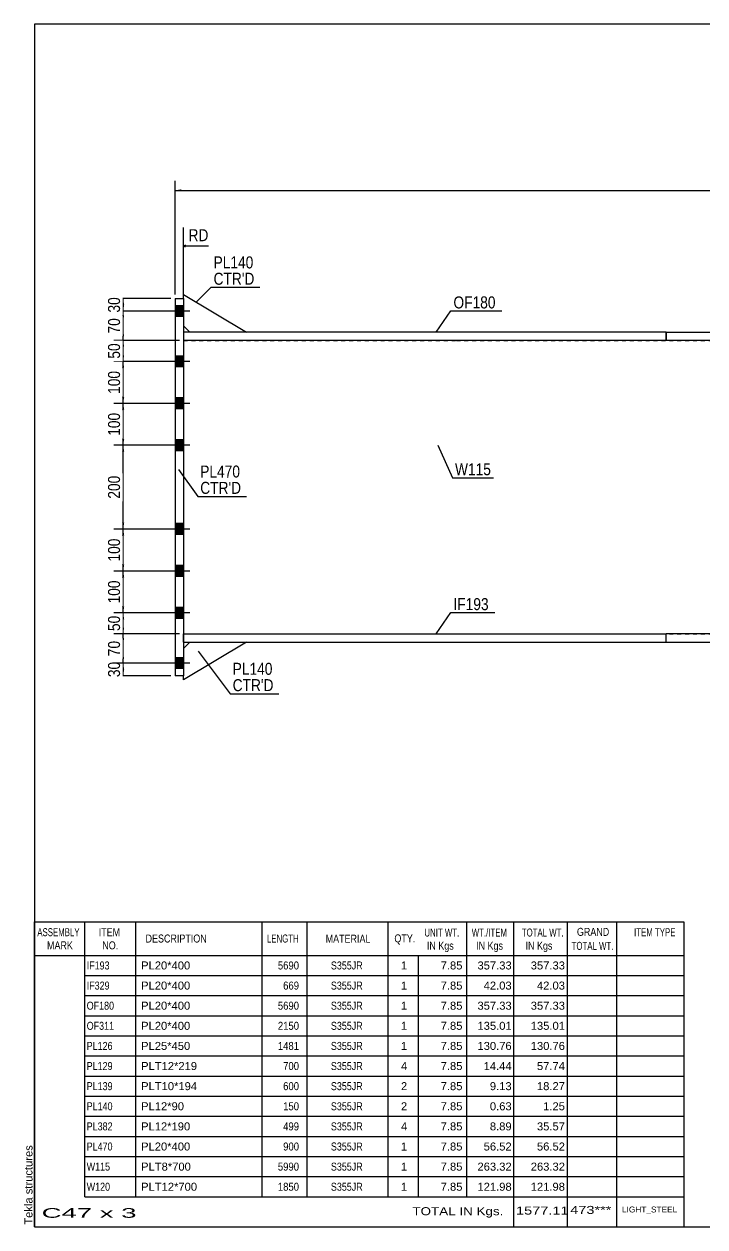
# Model space of a CAD drawing. Header units: millimetres. Extents: x -338 to 75, y -142 to 146.
# Drawn here: x -337.6 to -175.1, y -141.5 to 145.5 of the extents above; entities that cross this region are included whole.
import ezdxf

# ---------------------------------------------------------------- set-up
doc = ezdxf.new("R2010")
doc.units = ezdxf.units.MM
doc.linetypes.add('DXK_LINE_DOT1', pattern=[1.8814, 0.9407, -0.9407])
doc.styles.add('Arial', font='ARIAL.TTF', dxfattribs={"height": 0.2})
doc.styles.add('Arial Narrow', font='ARIALN.TTF', dxfattribs={"height": 0.2})

# ---------------------------------------------------------------- blocks, each defined once
blk = doc.blocks.new('Unknown-622253585-1209')
at = {"color": 5, "linetype": 'Continuous'}
for p, q in [((74.96, 145.51), (-335.04, 145.51)), ((-335.04, 145.51), (-335.04, -141.49)), ((74.96, -141.49), (74.96, 145.51)), ((-335.04, -141.49), (74.96, -141.49))]:
    blk.add_line(p, q, dxfattribs=at)
at = {"color": 174, "linetype": 'Continuous', "style": 'Arial'}
blk.add_text('Tekla structures', height=1.9102, rotation=90, dxfattribs=at).set_placement((-335.54, -140.99))
blk = doc.blocks.new('Bolt-622253585-1233 - 1230')
at = {"linetype": 'Continuous'}
for points in [[(-301.5, 78.3), (-301.5, 75.7), (-299.5, 75.7), (-299.5, 78.3)], [(-301.5, 78.3), (-301.5, 75.7), (-299.5, 75.7), (-299.5, 78.3)], [(-301.5, 66.3), (-301.5, 63.7), (-299.5, 63.7), (-299.5, 66.3)], [(-301.5, 66.3), (-301.5, 63.7), (-299.5, 63.7), (-299.5, 66.3)], [(-301.5, 56.3), (-301.5, 53.7), (-299.5, 53.7), (-299.5, 56.3)], [(-301.5, 56.3), (-301.5, 53.7), (-299.5, 53.7), (-299.5, 56.3)], [(-301.5, 46.3), (-301.5, 43.7), (-299.5, 43.7), (-299.5, 46.3)], [(-301.5, 46.3), (-301.5, 43.7), (-299.5, 43.7), (-299.5, 46.3)], [(-301.5, 26.3), (-301.5, 23.7), (-299.5, 23.7), (-299.5, 26.3)], [(-301.5, 26.3), (-301.5, 23.7), (-299.5, 23.7), (-299.5, 26.3)], [(-301.5, 16.3), (-301.5, 13.7), (-299.5, 13.7), (-299.5, 16.3)], [(-301.5, 16.3), (-301.5, 13.7), (-299.5, 13.7), (-299.5, 16.3)], [(-301.5, 6.3), (-301.5, 3.7), (-299.5, 3.7), (-299.5, 6.3)], [(-301.5, 6.3), (-301.5, 3.7), (-299.5, 3.7), (-299.5, 6.3)], [(-301.5, -5.7), (-301.5, -8.3), (-299.5, -8.3), (-299.5, -5.7)], [(-301.5, -5.7), (-301.5, -8.3), (-299.5, -8.3), (-299.5, -5.7)]]:
    blk.add_hatch(color=3, dxfattribs=at).paths.add_polyline_path(points)
at = {"color": 3, "linetype": 'Continuous'}
for p, q in [((-299.5, 78.3), (-301.5, 78.3)), ((-299.5, 78.3), (-301.5, 78.3)), ((-298, 77), (-307, 77)), ((-298, 77), (-307, 77)), ((-299.5, 75.7), (-301.5, 75.7)), ((-299.5, 75.7), (-301.5, 75.7)), ((-299.5, 66.3), (-301.5, 66.3)), ((-299.5, 66.3), (-301.5, 66.3)), ((-298, 65), (-307, 65)), ((-298, 65), (-307, 65)), ((-299.5, 63.7), (-301.5, 63.7)), ((-299.5, 63.7), (-301.5, 63.7)), ((-298, 55), (-307, 55)), ((-298, 55), (-307, 55)), ((-299.5, 56.3), (-301.5, 56.3)), ((-299.5, 56.3), (-301.5, 56.3)), ((-299.5, 53.7), (-301.5, 53.7)), ((-299.5, 53.7), (-301.5, 53.7)), ((-299.5, 46.3), (-301.5, 46.3)), ((-299.5, 46.3), (-301.5, 46.3)), ((-298, 45), (-307, 45)), ((-298, 45), (-307, 45)), ((-299.5, 43.7), (-301.5, 43.7)), ((-299.5, 43.7), (-301.5, 43.7)), ((-299.5, 26.3), (-301.5, 26.3)), ((-299.5, 26.3), (-301.5, 26.3)), ((-298, 25), (-307, 25)), ((-298, 25), (-307, 25)), ((-299.5, 23.7), (-301.5, 23.7)), ((-299.5, 23.7), (-301.5, 23.7)), ((-298, 15), (-307, 15)), ((-298, 15), (-307, 15)), ((-299.5, 16.3), (-301.5, 16.3)), ((-299.5, 16.3), (-301.5, 16.3)), ((-299.5, 13.7), (-301.5, 13.7)), ((-299.5, 13.7), (-301.5, 13.7)), ((-299.5, 6.3), (-301.5, 6.3)), ((-299.5, 6.3), (-301.5, 6.3)), ((-298, 5), (-307, 5)), ((-298, 5), (-307, 5)), ((-299.5, 3.7), (-301.5, 3.7)), ((-299.5, 3.7), (-301.5, 3.7)), ((-299.5, -5.7), (-301.5, -5.7)), ((-299.5, -5.7), (-301.5, -5.7)), ((-298, -7), (-307, -7)), ((-298, -7), (-307, -7)), ((-299.5, -8.3), (-301.5, -8.3)), ((-299.5, -8.3), (-301.5, -8.3))]:
    blk.add_line(p, q, dxfattribs=at)
blk = doc.blocks.new('Part-622253585-1252 - 1230')
at = {"color": 7, "linetype": 'DXK_LINE_DOT1'}
for p, q in [((-299.5, 70), (-299.5, 0)), ((-299.5, 70), (-234.5, 70)), ((-234.4, 70), (-154.4, 70)), ((-154.4, 70), (-154.4, 0)), ((-299.5, 0), (-234.5, 0)), ((-234.4, 0), (-154.4, 0))]:
    blk.add_line(p, q, dxfattribs=at)
blk = doc.blocks.new('Part-622253585-1305 - 1230')
at = {"color": 2, "linetype": 'Continuous'}
for p, q in [((-299.5, 80), (-299.5, 81)), ((-299.5, 81), (-284.5, 72)), ((-299.5, 73.5), (-298, 72))]:
    blk.add_line(p, q, dxfattribs=at)
at = {"color": 7, "linetype": 'DXK_LINE_DOT1'}
for p, q in [((-299.5, 80), (-299.5, 73.5)), ((-284.5, 72), (-298, 72))]:
    blk.add_line(p, q, dxfattribs=at)
blk = doc.blocks.new('Part-622253585-1310 - 1230')
at = {"color": 2, "linetype": 'Continuous'}
for p, q in [((-284.5, -2), (-299.5, -11)), ((-298, -2), (-299.5, -3.5)), ((-299.5, -11), (-299.5, -10))]:
    blk.add_line(p, q, dxfattribs=at)
at = {"color": 7, "linetype": 'DXK_LINE_DOT1'}
for p, q in [((-298, -2), (-284.5, -2)), ((-299.5, -3.5), (-299.5, -10))]:
    blk.add_line(p, q, dxfattribs=at)
blk = doc.blocks.new('Part-622253585-1339 - 1230')
at = {"color": 2, "linetype": 'Continuous'}
for p, q in [((-301.5, 80), (-299.5, 80)), ((-301.5, 80), (-301.5, -10)), ((-299.5, 80), (-299.5, -10)), ((-299.5, -10), (-301.5, -10))]:
    blk.add_line(p, q, dxfattribs=at)
blk = doc.blocks.new('Part-622253585-1519 - 1230')
at = {"color": 2, "linetype": 'Continuous'}
for p, q in [((-117.48, 0), (-184.4, 0)), ((-184.4, -2), (-184.4, 0)), ((-184.4, -2), (-117.48, -2))]:
    blk.add_line(p, q, dxfattribs=at)
at = {"color": 7, "linetype": 'DXK_LINE_DOT1'}
blk.add_line((-117.48, -2), (-117.48, 0), dxfattribs=at)
blk = doc.blocks.new('Part-622253585-1541 - 1230')
at = {"color": 2, "linetype": 'Continuous'}
for p, q in [((-299.5, -2), (-299.5, 0)), ((-299.5, 0), (-234.5, 0)), ((-299.5, -2), (-234.5, -2)), ((-234.4, 0), (-184.4, 0)), ((-234.4, -2), (-184.4, -2)), ((-184.4, -2), (-184.4, 0))]:
    blk.add_line(p, q, dxfattribs=at)
blk = doc.blocks.new('Part-622253585-1585 - 1230')
at = {"color": 2, "linetype": 'Continuous'}
for p, q in [((-184.4, 72), (-184.4, 70)), ((-184.4, 72), (30.58, 72)), ((30.58, 72), (30.58, 70)), ((-103.34, 70), (-184.4, 70)), ((19.38, 70), (-102.14, 70)), ((30.58, 70), (20.58, 70))]:
    blk.add_line(p, q, dxfattribs=at)
blk = doc.blocks.new('Part-622253585-1607 - 1230')
at = {"color": 2, "linetype": 'Continuous'}
for p, q in [((-299.5, 72), (-299.5, 70)), ((-234.5, 72), (-299.5, 72)), ((-184.4, 72), (-234.4, 72)), ((-184.4, 70), (-184.4, 72)), ((-234.5, 70), (-299.5, 70)), ((-184.4, 70), (-234.4, 70))]:
    blk.add_line(p, q, dxfattribs=at)
blk = doc.blocks.new('StraightDimension-622253585-5281 - 1230')
at = {"linetype": 'Continuous'}
for points in [[(-314.16, 23.5), (-313.91, 25), (-313.66, 23.5)], [(-313.66, 16.5), (-313.91, 15), (-314.16, 16.5)]]:
    blk.add_hatch(color=7, dxfattribs=at).paths.add_polyline_path(points)
at = {"color": 7, "linetype": 'Continuous'}
for p, q in [((-303.5, 25), (-316.16, 25)), ((-313.91, 15), (-313.91, 25)), ((-304.72, 15), (-316.16, 15))]:
    blk.add_line(p, q, dxfattribs=at)
at = {"color": 0}
blk.add_wipeout([(-314.06, 23.34), (-318.26, 23.34), (-318.26, 16.66), (-314.06, 16.66)], dxfattribs=at)
at = {"color": 3, "style": 'Arial Narrow'}
blk.add_text('100', height=2.863, rotation=90.0002, dxfattribs=at).set_placement((-314.66, 17.26))
blk = doc.blocks.new('StraightDimension-622253585-5278 - 1230')
at = {"linetype": 'Continuous'}
for points in [[(-314.16, 63.5), (-313.91, 65), (-313.66, 63.5)], [(-313.66, 56.5), (-313.91, 55), (-314.16, 56.5)]]:
    blk.add_hatch(color=7, dxfattribs=at).paths.add_polyline_path(points)
at = {"color": 7, "linetype": 'Continuous'}
for p, q in [((-306.25, 65), (-316.16, 65)), ((-313.91, 55), (-313.91, 65)), ((-303.5, 55), (-316.16, 55))]:
    blk.add_line(p, q, dxfattribs=at)
at = {"color": 0}
blk.add_wipeout([(-314.06, 63.34), (-318.26, 63.34), (-318.26, 56.66), (-314.06, 56.66)], dxfattribs=at)
at = {"color": 3, "style": 'Arial Narrow'}
blk.add_text('100', height=2.863, rotation=90.0002, dxfattribs=at).set_placement((-314.66, 57.26))
blk = doc.blocks.new('StraightDimension-622253585-5282 - 1230')
at = {"linetype": 'Continuous'}
for points in [[(-314.16, 13.5), (-313.91, 15), (-313.66, 13.5)], [(-313.66, 6.5), (-313.91, 5), (-314.16, 6.5)]]:
    blk.add_hatch(color=7, dxfattribs=at).paths.add_polyline_path(points)
at = {"color": 7, "linetype": 'Continuous'}
for p, q in [((-304.72, 15), (-316.16, 15)), ((-313.91, 5), (-313.91, 15)), ((-303.5, 5), (-316.16, 5))]:
    blk.add_line(p, q, dxfattribs=at)
at = {"color": 0}
blk.add_wipeout([(-314.06, 13.34), (-318.26, 13.34), (-318.26, 6.66), (-314.06, 6.66)], dxfattribs=at)
at = {"color": 3, "style": 'Arial Narrow'}
blk.add_text('100', height=2.863, rotation=90.0002, dxfattribs=at).set_placement((-314.66, 7.26))
blk = doc.blocks.new('StraightDimension-622253585-1773 - 1230')
at = {"linetype": 'Continuous'}
for points in [[(-300, 105.58), (-301.5, 105.83), (-300, 106.08)], [(29.24, 106.08), (30.74, 105.83), (29.24, 105.58)]]:
    blk.add_hatch(color=7, dxfattribs=at).paths.add_polyline_path(points)
at = {"color": 7, "linetype": 'Continuous'}
for p, q in [((-301.5, 81), (-301.5, 108.08)), ((30.74, 73), (30.74, 108.08)), ((-301.5, 105.83), (30.74, 105.83))]:
    blk.add_line(p, q, dxfattribs=at)
at = {"color": 0}
blk.add_wipeout([(-131.12, 105.98), (-131.12, 110.18), (-139.63, 110.18), (-139.63, 105.98)], dxfattribs=at)
at = {"color": 3, "style": 'Arial Narrow'}
blk.add_text('7861', height=2.863, dxfattribs=at).set_placement((-139.03, 106.58))
blk = doc.blocks.new('StraightDimension-622253585-5276 - 1230')
at = {"linetype": 'Continuous'}
for points in [[(-314.16, 75.5), (-313.91, 77), (-313.66, 75.5)], [(-313.66, 71.5), (-313.91, 70), (-314.16, 71.5)]]:
    blk.add_hatch(color=7, dxfattribs=at).paths.add_polyline_path(points)
at = {"color": 7, "linetype": 'Continuous'}
for p, q in [((-304.21, 77), (-316.16, 77)), ((-313.91, 70), (-313.91, 77)), ((-300.5, 70), (-316.16, 70))]:
    blk.add_line(p, q, dxfattribs=at)
at = {"color": 0}
blk.add_wipeout([(-314.06, 75.93), (-318.26, 75.93), (-318.26, 71.07), (-314.06, 71.07)], dxfattribs=at)
at = {"color": 3, "style": 'Arial Narrow'}
blk.add_text('70', height=2.863, rotation=90.0002, dxfattribs=at).set_placement((-314.66, 71.67))
blk = doc.blocks.new('StraightDimension-622253585-5283 - 1230')
at = {"linetype": 'Continuous'}
for points in [[(-314.16, 3.5), (-313.91, 5), (-313.66, 3.5)], [(-313.66, 1.5), (-313.91, 0), (-314.16, 1.5)]]:
    blk.add_hatch(color=7, dxfattribs=at).paths.add_polyline_path(points)
at = {"color": 7, "linetype": 'Continuous'}
for p, q in [((-303.5, 5), (-316.16, 5)), ((-313.91, 0), (-313.91, 5)), ((-300.5, 0), (-316.16, 0))]:
    blk.add_line(p, q, dxfattribs=at)
at = {"color": 0}
blk.add_wipeout([(-314.06, 4.93), (-318.26, 4.93), (-318.26, 0.07), (-314.06, 0.07)], dxfattribs=at)
at = {"color": 3, "style": 'Arial Narrow'}
blk.add_text('50', height=2.863, rotation=90.0002, dxfattribs=at).set_placement((-314.66, 0.67))
blk = doc.blocks.new('StraightDimension-622253585-5285 - 1230')
at = {"linetype": 'Continuous'}
for points in [[(-314.16, -8.5), (-313.91, -7), (-313.66, -8.5)], [(-313.66, -8.5), (-313.91, -10), (-314.16, -8.5)]]:
    blk.add_hatch(color=7, dxfattribs=at).paths.add_polyline_path(points)
at = {"color": 7, "linetype": 'Continuous'}
for p, q in [((-304.22, -7), (-316.16, -7)), ((-313.91, -10), (-313.91, -7)), ((-302.5, -10), (-316.16, -10))]:
    blk.add_line(p, q, dxfattribs=at)
at = {"color": 0}
blk.add_wipeout([(-314.06, -6.07), (-318.26, -6.07), (-318.26, -10.93), (-314.06, -10.93)], dxfattribs=at)
at = {"color": 3, "style": 'Arial Narrow'}
blk.add_text('30', height=2.863, rotation=90.0002, dxfattribs=at).set_placement((-314.66, -10.33))
blk = doc.blocks.new('StraightDimension-622253585-5275 - 1230')
at = {"linetype": 'Continuous'}
for points in [[(-314.16, 78.5), (-313.91, 80), (-313.66, 78.5)], [(-313.66, 78.5), (-313.91, 77), (-314.16, 78.5)]]:
    blk.add_hatch(color=7, dxfattribs=at).paths.add_polyline_path(points)
at = {"color": 7, "linetype": 'Continuous'}
for p, q in [((-302.5, 80), (-316.16, 80)), ((-313.91, 77), (-313.91, 80)), ((-304.21, 77), (-316.16, 77))]:
    blk.add_line(p, q, dxfattribs=at)
at = {"color": 0}
blk.add_wipeout([(-314.06, 80.93), (-318.26, 80.93), (-318.26, 76.07), (-314.06, 76.07)], dxfattribs=at)
at = {"color": 3, "style": 'Arial Narrow'}
blk.add_text('30', height=2.863, rotation=90.0002, dxfattribs=at).set_placement((-314.66, 76.67))
blk = doc.blocks.new('StraightDimension-622253585-5277 - 1230')
at = {"linetype": 'Continuous'}
for points in [[(-314.16, 68.5), (-313.91, 70), (-313.66, 68.5)], [(-313.66, 66.5), (-313.91, 65), (-314.16, 66.5)]]:
    blk.add_hatch(color=7, dxfattribs=at).paths.add_polyline_path(points)
at = {"color": 7, "linetype": 'Continuous'}
for p, q in [((-300.5, 70), (-316.16, 70)), ((-313.91, 65), (-313.91, 70)), ((-306.25, 65), (-316.16, 65))]:
    blk.add_line(p, q, dxfattribs=at)
at = {"color": 0}
blk.add_wipeout([(-314.06, 69.93), (-318.26, 69.93), (-318.26, 65.07), (-314.06, 65.07)], dxfattribs=at)
at = {"color": 3, "style": 'Arial Narrow'}
blk.add_text('50', height=2.863, rotation=90.0002, dxfattribs=at).set_placement((-314.66, 65.67))
blk = doc.blocks.new('StraightDimension-622253585-5279 - 1230')
at = {"linetype": 'Continuous'}
for points in [[(-314.16, 53.5), (-313.91, 55), (-313.66, 53.5)], [(-313.66, 46.5), (-313.91, 45), (-314.16, 46.5)]]:
    blk.add_hatch(color=7, dxfattribs=at).paths.add_polyline_path(points)
at = {"color": 7, "linetype": 'Continuous'}
for p, q in [((-303.5, 55), (-316.16, 55)), ((-313.91, 45), (-313.91, 55)), ((-303.5, 45), (-316.16, 45))]:
    blk.add_line(p, q, dxfattribs=at)
at = {"color": 0}
blk.add_wipeout([(-314.06, 53.34), (-318.26, 53.34), (-318.26, 46.66), (-314.06, 46.66)], dxfattribs=at)
at = {"color": 3, "style": 'Arial Narrow'}
blk.add_text('100', height=2.863, rotation=90.0002, dxfattribs=at).set_placement((-314.66, 47.26))
blk = doc.blocks.new('StraightDimension-622253585-5280 - 1230')
at = {"linetype": 'Continuous'}
for points in [[(-314.16, 43.5), (-313.91, 45), (-313.66, 43.5)], [(-313.66, 26.5), (-313.91, 25), (-314.16, 26.5)]]:
    blk.add_hatch(color=7, dxfattribs=at).paths.add_polyline_path(points)
at = {"color": 7, "linetype": 'Continuous'}
for p, q in [((-303.5, 45), (-316.16, 45)), ((-313.91, 25), (-313.91, 45)), ((-303.5, 25), (-316.16, 25))]:
    blk.add_line(p, q, dxfattribs=at)
at = {"color": 0}
blk.add_wipeout([(-314.06, 38.34), (-318.26, 38.34), (-318.26, 31.66), (-314.06, 31.66)], dxfattribs=at)
at = {"color": 3, "style": 'Arial Narrow'}
blk.add_text('200', height=2.863, rotation=90.0002, dxfattribs=at).set_placement((-314.66, 32.26))
blk = doc.blocks.new('StraightDimension-622253585-5284 - 1230')
at = {"linetype": 'Continuous'}
for points in [[(-314.16, -1.5), (-313.91, 0), (-313.66, -1.5)], [(-313.66, -5.5), (-313.91, -7), (-314.16, -5.5)]]:
    blk.add_hatch(color=7, dxfattribs=at).paths.add_polyline_path(points)
at = {"color": 7, "linetype": 'Continuous'}
for p, q in [((-300.5, 0), (-316.16, 0)), ((-313.91, -7), (-313.91, 0)), ((-304.22, -7), (-316.16, -7))]:
    blk.add_line(p, q, dxfattribs=at)
at = {"color": 0}
blk.add_wipeout([(-314.06, -1.07), (-318.26, -1.07), (-318.26, -5.93), (-314.06, -5.93)], dxfattribs=at)
at = {"color": 3, "style": 'Arial Narrow'}
blk.add_text('70', height=2.863, rotation=90.0002, dxfattribs=at).set_placement((-314.66, -5.33))
blk = doc.blocks.new('StraightDimension-622253585-5597 - 1230')
at = {"linetype": 'Continuous'}
blk.add_hatch(color=7, dxfattribs=at).paths.add_polyline_path([(-118.98, 92), (-117.48, 91.75), (-118.98, 91.5)])
at = {"color": 7, "linetype": 'Continuous'}
for p, q in [((-117.48, 1), (-117.48, 96.25)), ((-127.54, 91.75), (-117.48, 91.75))]:
    blk.add_line(p, q, dxfattribs=at)
at = {"color": 0, "linetype": 'Continuous'}
blk.add_wipeout([(-292.97, 93.1), (-292.97, 97.3), (-298.91, 97.3), (-298.91, 93.1)], dxfattribs=at)
at = {"color": 7, "linetype": 'Continuous'}
for p, q in [((-299.5, 81), (-299.5, 97)), ((-299, 92.75), (-299.5, 92.5)), ((-299, 92.25), (-299.5, 92.5)), ((-293.57, 92.5), (-299.5, 92.5))]:
    blk.add_line(p, q, dxfattribs=at)
at = {"color": 3, "linetype": 'Continuous', "style": 'Arial Narrow'}
blk.add_text('RD', height=2.863, dxfattribs=at).set_placement((-298.31, 93.7))
at = {"color": 0}
blk.add_wipeout([(-118.25, 92.65), (-118.25, 96.85), (-126.76, 96.85), (-126.76, 92.65)], dxfattribs=at)
at = {"color": 3, "style": 'Arial Narrow'}
blk.add_text('6359', height=2.863, dxfattribs=at).set_placement((-126.16, 93.25))
blk = doc.blocks.new('CBS_BOM-622253585-8738')
at = {"color": 7, "linetype": 'Continuous'}
for p, q in [((-335.07, -76.72), (-335.07, -68.72)), ((-335.07, -68.72), (-180.15, -68.72)), ((-323.07, -76.72), (-323.07, -68.72)), ((-310.88, -76.72), (-310.88, -68.72)), ((-280.72, -76.72), (-280.72, -68.72)), ((-270.04, -76.72), (-270.04, -68.72)), ((-250.72, -76.72), (-250.72, -68.72)), ((-231.92, -76.72), (-231.92, -68.72)), ((-220.71, -76.72), (-220.71, -68.72)), ((-207.92, -76.72), (-207.92, -68.72)), ((-196.17, -76.72), (-196.17, -68.72)), ((-180.15, -68.73), (-180.15, -76.71)), ((-335.07, -76.72), (-180.15, -76.72)), ((-335.07, -81.52), (-335.07, -76.72)), ((-323.07, -81.52), (-323.07, -76.72)), ((-310.88, -81.52), (-310.88, -76.72)), ((-280.72, -81.52), (-280.72, -76.72)), ((-270.04, -81.52), (-270.04, -76.72)), ((-250.72, -81.52), (-250.72, -76.72)), ((-243.46, -81.52), (-243.46, -76.72)), ((-231.92, -81.52), (-231.92, -76.72)), ((-220.71, -81.52), (-220.71, -76.72)), ((-207.92, -81.52), (-207.92, -76.72)), ((-196.15, -81.52), (-196.15, -76.72)), ((-180.15, -76.72), (-180.15, -81.52)), ((-335.07, -86.32), (-335.07, -81.52)), ((-323.07, -81.52), (-180.15, -81.52)), ((-323.07, -86.32), (-323.07, -81.52)), ((-310.88, -86.32), (-310.88, -81.52)), ((-280.72, -86.32), (-280.72, -81.52)), ((-270.04, -86.32), (-270.04, -81.52)), ((-250.72, -86.32), (-250.72, -81.52)), ((-243.46, -86.32), (-243.46, -81.52)), ((-231.92, -86.32), (-231.92, -81.52)), ((-220.71, -86.32), (-220.71, -81.52)), ((-207.92, -86.32), (-207.92, -81.52)), ((-196.15, -86.32), (-196.15, -81.52)), ((-180.15, -81.52), (-180.15, -86.32)), ((-335.07, -91.12), (-335.07, -86.32)), ((-323.07, -86.32), (-180.15, -86.32)), ((-323.07, -91.12), (-323.07, -86.32)), ((-310.88, -91.12), (-310.88, -86.32)), ((-280.72, -91.12), (-280.72, -86.32)), ((-270.04, -91.12), (-270.04, -86.32)), ((-250.72, -91.12), (-250.72, -86.32)), ((-243.46, -91.12), (-243.46, -86.32)), ((-231.92, -91.12), (-231.92, -86.32)), ((-220.71, -91.12), (-220.71, -86.32)), ((-207.92, -91.12), (-207.92, -86.32)), ((-196.15, -91.12), (-196.15, -86.32)), ((-180.15, -86.32), (-180.15, -91.12)), ((-335.07, -95.92), (-335.07, -91.12)), ((-323.07, -91.12), (-180.15, -91.12)), ((-323.07, -95.92), (-323.07, -91.12)), ((-310.88, -95.92), (-310.88, -91.12)), ((-280.72, -95.92), (-280.72, -91.12)), ((-270.04, -95.92), (-270.04, -91.12)), ((-250.72, -95.92), (-250.72, -91.12)), ((-243.46, -95.92), (-243.46, -91.12)), ((-231.92, -95.92), (-231.92, -91.12)), ((-220.71, -95.92), (-220.71, -91.12)), ((-207.92, -95.92), (-207.92, -91.12)), ((-196.15, -95.92), (-196.15, -91.12)), ((-180.15, -91.12), (-180.15, -95.92)), ((-335.07, -100.72), (-335.07, -95.92)), ((-323.07, -95.92), (-180.15, -95.92)), ((-323.07, -100.72), (-323.07, -95.92)), ((-310.88, -100.72), (-310.88, -95.92)), ((-280.72, -100.72), (-280.72, -95.92)), ((-270.04, -100.72), (-270.04, -95.92)), ((-250.72, -100.72), (-250.72, -95.92)), ((-243.46, -100.72), (-243.46, -95.92)), ((-231.92, -100.72), (-231.92, -95.92)), ((-220.71, -100.72), (-220.71, -95.92)), ((-207.92, -100.72), (-207.92, -95.92)), ((-196.15, -100.72), (-196.15, -95.92)), ((-180.15, -95.92), (-180.15, -100.72)), ((-335.07, -105.52), (-335.07, -100.72)), ((-323.07, -100.72), (-180.15, -100.72)), ((-323.07, -105.52), (-323.07, -100.72)), ((-310.88, -105.52), (-310.88, -100.72)), ((-280.72, -105.52), (-280.72, -100.72)), ((-270.04, -105.52), (-270.04, -100.72)), ((-250.72, -105.52), (-250.72, -100.72)), ((-243.46, -105.52), (-243.46, -100.72)), ((-231.92, -105.52), (-231.92, -100.72)), ((-220.71, -105.52), (-220.71, -100.72)), ((-207.92, -105.52), (-207.92, -100.72)), ((-196.15, -105.52), (-196.15, -100.72)), ((-180.15, -100.72), (-180.15, -105.52)), ((-335.07, -110.32), (-335.07, -105.52)), ((-323.07, -105.52), (-180.15, -105.52)), ((-323.07, -110.32), (-323.07, -105.52)), ((-310.88, -110.32), (-310.88, -105.52)), ((-280.72, -110.32), (-280.72, -105.52)), ((-270.04, -110.32), (-270.04, -105.52)), ((-250.72, -110.32), (-250.72, -105.52)), ((-243.46, -110.32), (-243.46, -105.52)), ((-231.92, -110.32), (-231.92, -105.52)), ((-220.71, -110.32), (-220.71, -105.52)), ((-207.92, -110.32), (-207.92, -105.52)), ((-196.15, -110.32), (-196.15, -105.52)), ((-180.15, -105.52), (-180.15, -110.32)), ((-335.07, -115.12), (-335.07, -110.32)), ((-323.07, -110.32), (-180.15, -110.32)), ((-323.07, -115.12), (-323.07, -110.32)), ((-310.88, -115.12), (-310.88, -110.32)), ((-280.72, -115.12), (-280.72, -110.32)), ((-270.04, -115.12), (-270.04, -110.32)), ((-250.72, -115.12), (-250.72, -110.32)), ((-243.46, -115.12), (-243.46, -110.32)), ((-231.92, -115.12), (-231.92, -110.32)), ((-220.71, -115.12), (-220.71, -110.32)), ((-207.92, -115.12), (-207.92, -110.32)), ((-196.15, -115.12), (-196.15, -110.32)), ((-180.15, -110.32), (-180.15, -115.12)), ((-335.07, -119.92), (-335.07, -115.12)), ((-323.07, -115.12), (-180.15, -115.12)), ((-323.07, -119.92), (-323.07, -115.12)), ((-310.88, -119.92), (-310.88, -115.12)), ((-280.72, -119.92), (-280.72, -115.12)), ((-270.04, -119.92), (-270.04, -115.12)), ((-250.72, -119.92), (-250.72, -115.12)), ((-243.46, -119.92), (-243.46, -115.12)), ((-231.92, -119.92), (-231.92, -115.12)), ((-220.71, -119.92), (-220.71, -115.12)), ((-207.92, -119.92), (-207.92, -115.12)), ((-196.15, -119.92), (-196.15, -115.12)), ((-180.15, -115.12), (-180.15, -119.92)), ((-335.07, -124.72), (-335.07, -119.92)), ((-323.07, -119.92), (-180.15, -119.92)), ((-323.07, -124.72), (-323.07, -119.92)), ((-310.88, -124.72), (-310.88, -119.92)), ((-280.72, -124.72), (-280.72, -119.92)), ((-270.04, -124.72), (-270.04, -119.92)), ((-250.72, -124.72), (-250.72, -119.92)), ((-243.46, -124.72), (-243.46, -119.92)), ((-231.92, -124.72), (-231.92, -119.92)), ((-220.71, -124.72), (-220.71, -119.92)), ((-207.92, -124.72), (-207.92, -119.92)), ((-196.15, -124.72), (-196.15, -119.92)), ((-180.15, -119.92), (-180.15, -124.72)), ((-335.07, -129.52), (-335.07, -124.72)), ((-323.07, -124.72), (-180.15, -124.72)), ((-323.07, -129.52), (-323.07, -124.72)), ((-310.88, -129.52), (-310.88, -124.72)), ((-280.72, -129.52), (-280.72, -124.72)), ((-270.04, -129.52), (-270.04, -124.72)), ((-250.72, -129.52), (-250.72, -124.72)), ((-243.46, -129.52), (-243.46, -124.72)), ((-231.92, -129.52), (-231.92, -124.72)), ((-220.71, -129.52), (-220.71, -124.72)), ((-207.92, -129.52), (-207.92, -124.72)), ((-196.15, -129.52), (-196.15, -124.72)), ((-180.15, -124.72), (-180.15, -129.52)), ((-335.07, -134.32), (-335.07, -129.52)), ((-323.07, -129.52), (-180.15, -129.52)), ((-323.07, -134.32), (-323.07, -129.52)), ((-310.88, -134.32), (-310.88, -129.52)), ((-280.72, -134.32), (-280.72, -129.52)), ((-270.04, -134.32), (-270.04, -129.52)), ((-250.72, -134.32), (-250.72, -129.52)), ((-243.46, -134.32), (-243.46, -129.52)), ((-231.92, -134.32), (-231.92, -129.52)), ((-220.71, -134.32), (-220.71, -129.52)), ((-207.92, -134.32), (-207.92, -129.52)), ((-196.15, -134.32), (-196.15, -129.52)), ((-180.15, -129.52), (-180.15, -134.32)), ((-335.07, -141.52), (-335.07, -134.34)), ((-323.07, -134.32), (-180.15, -134.32)), ((-220.71, -141.52), (-220.71, -134.34)), ((-207.92, -141.52), (-207.92, -134.34)), ((-196.11, -141.52), (-196.11, -134.34)), ((-180.15, -134.32), (-180.15, -141.52)), ((-335.07, -141.52), (-180.15, -141.52))]:
    blk.add_line(p, q, dxfattribs=at)
at = {"color": 3, "linetype": 'Continuous', "style": 'Arial'}
for s, height, width, p in [('ASSEMBLY', 1.91, 0.7, (-334.39, -72.14)), ('ITEM', 1.91, 0.8, (-319.74, -72.14)), ('DESCRIPTION', 1.9102, 0.8, (-308.56, -73.65)), ('LENGTH', 1.91, 0.7, (-279.61, -73.65)), ('QTY.', 1.91, 0.8, (-249.2, -73.62)), ('UNIT WT.', 1.91, 0.7, (-242.03, -72.22)), ('WT./ITEM', 1.91, 0.7, (-230.74, -72.22)), ('TOTAL WT.', 1.91, 0.7, (-218.8, -72.22)), ('GRAND', 1.91, 0.8, (-205.65, -72.06)), ('ITEM TYPE', 1.91, 0.7, (-192.01, -72.14)), ('MARK', 1.91, 0.8, (-332.07, -75.28)), ('NO.', 1.91, 0.8, (-318.89, -75.28)), ('MATERIAL', 1.91, 0.8, (-265.59, -73.7)), ('IN Kgs', 1.91, 0.8, (-241.45, -75.36)), ('IN Kgs', 1.91, 0.8, (-229.7, -75.36)), ('IN Kgs', 1.91, 0.8, (-217.91, -75.36)), ('TOTAL WT.', 1.91, 0.7, (-206.91, -75.4))]:
    blk.add_text(s, height=height, dxfattribs=dict(at, width=width)).set_placement(p)
at = {"color": 7, "linetype": 'Continuous', "style": 'Arial'}
for s, width, p in [('IF193', 0.8, (-322.61, -80.08)), ('5690', 0.85, (-277, -80.08)), ('S355JR', 0.8, (-264.35, -80.08)), ('IF329', 0.8, (-322.61, -84.88)), ('669', 0.85, (-275.74, -84.88)), ('S355JR', 0.8, (-264.35, -84.88)), ('OF180', 0.8, (-322.61, -89.68)), ('5690', 0.85, (-277, -89.68)), ('S355JR', 0.8, (-264.35, -89.68)), ('OF311', 0.8, (-322.61, -94.48)), ('2150', 0.85, (-277, -94.48)), ('S355JR', 0.8, (-264.35, -94.48)), ('PL126', 0.8, (-322.61, -99.28)), ('1481', 0.85, (-277, -99.28)), ('S355JR', 0.8, (-264.35, -99.28)), ('PL129', 0.8, (-322.61, -104.08)), ('700', 0.85, (-275.74, -104.08)), ('S355JR', 0.8, (-264.35, -104.08)), ('PL139', 0.8, (-322.61, -108.88)), ('600', 0.85, (-275.74, -108.88)), ('S355JR', 0.8, (-264.35, -108.88)), ('PL140', 0.8, (-322.61, -113.68)), ('150', 0.85, (-275.74, -113.68)), ('S355JR', 0.8, (-264.35, -113.68)), ('PL382', 0.8, (-322.61, -118.48)), ('499', 0.85, (-275.74, -118.48)), ('S355JR', 0.8, (-264.35, -118.48)), ('PL470', 0.8, (-322.61, -123.28)), ('900', 0.85, (-275.74, -123.28)), ('S355JR', 0.8, (-264.35, -123.28)), ('W115', 0.8, (-322.61, -128.08)), ('5990', 0.85, (-277, -128.08)), ('S355JR', 0.8, (-264.35, -128.08)), ('W120', 0.8, (-322.61, -132.88)), ('1850', 0.85, (-277, -132.88)), ('S355JR', 0.8, (-264.35, -132.88))]:
    blk.add_text(s, height=1.91, dxfattribs=dict(at, width=width)).set_placement(p)
for s, p in [('PL20*400', (-309.63, -80.08)), ('1', (-247.63, -80.08)), ('7.85', (-238.16, -80.08)), ('357.33', (-229.38, -80.08)), ('357.33', (-216.67, -80.08)), ('PL20*400', (-309.63, -84.88)), ('1', (-247.63, -84.88)), ('7.85', (-238.16, -84.88)), ('42.03', (-227.9, -84.88)), ('42.03', (-215.19, -84.88)), ('PL20*400', (-309.63, -89.68)), ('1', (-247.63, -89.68)), ('7.85', (-238.16, -89.68)), ('357.33', (-229.38, -89.68)), ('357.33', (-216.67, -89.68)), ('PL20*400', (-309.63, -94.48)), ('1', (-247.63, -94.48)), ('7.85', (-238.16, -94.48)), ('135.01', (-229.38, -94.48)), ('135.01', (-216.67, -94.48)), ('PL25*450', (-309.63, -99.28)), ('1', (-247.63, -99.28)), ('7.85', (-238.16, -99.28)), ('130.76', (-229.38, -99.28)), ('130.76', (-216.67, -99.28)), ('PLT12*219', (-309.63, -104.08)), ('4', (-247.63, -104.08)), ('7.85', (-238.16, -104.08)), ('14.44', (-227.9, -104.08)), ('57.74', (-215.19, -104.08)), ('PLT10*194', (-309.63, -108.88)), ('2', (-247.63, -108.88)), ('7.85', (-238.16, -108.88)), ('9.13', (-226.42, -108.88)), ('18.27', (-215.19, -108.88)), ('PL12*90', (-309.63, -113.68)), ('2', (-247.63, -113.68)), ('7.85', (-238.16, -113.68)), ('0.63', (-226.42, -113.68)), ('1.25', (-213.71, -113.68)), ('PL12*190', (-309.63, -118.48)), ('4', (-247.63, -118.48)), ('7.85', (-238.16, -118.48)), ('8.89', (-226.42, -118.48)), ('35.57', (-215.19, -118.48)), ('PL20*400', (-309.63, -123.28)), ('1', (-247.63, -123.28)), ('7.85', (-238.16, -123.28)), ('56.52', (-227.9, -123.28)), ('56.52', (-215.19, -123.28)), ('PLT8*700', (-309.63, -128.08)), ('1', (-247.63, -128.08)), ('7.85', (-238.16, -128.08)), ('263.32', (-229.38, -128.08)), ('263.32', (-216.67, -128.08)), ('PLT12*700', (-309.63, -132.88)), ('1', (-247.63, -132.88)), ('7.85', (-238.16, -132.88)), ('121.98', (-229.38, -132.88)), ('121.98', (-216.67, -132.88))]:
    blk.add_text(s, height=1.91, dxfattribs=at).set_placement(p)
at = {"color": 6, "linetype": 'Continuous', "style": 'Arial'}
for s, height, width, p in [('C47 x 3', 2.292, 2.05, (-333.35, -139.33)), ('TOTAL IN Kgs.', 1.9102, 1.2, (-244.91, -138.72)), ('1577.11', 1.91, 1.3, (-220.18, -138.57)), ('473***', 1.91, 1.3, (-207.25, -138.41))]:
    blk.add_text(s, height=height, dxfattribs=dict(at, width=width)).set_placement(p)
blk.add_text('LIGHT_STEEL', height=1.4135, dxfattribs=at).set_placement((-194.9, -138.06))
blk = doc.blocks.new('Mark-622253585-1247 - 1230')
at = {"color": 0}
blk.add_wipeout([(-226.15, 37.85), (-226.15, 40.85), (-234.74, 40.85), (-234.74, 37.85)], dxfattribs=at)
blk.add_wipeout([(-226.15, 37.85), (-226.15, 40.85), (-234.74, 40.85), (-234.74, 37.85)], dxfattribs=at)
at = {"color": 7, "linetype": 'Continuous'}
for p, q in [((-238.87, 44.99), (-235.34, 37.25)), ((-235.34, 37.25), (-225.55, 37.25))]:
    blk.add_line(p, q, dxfattribs=at)
at = {"color": 3, "style": 'Arial Narrow'}
blk.add_text('W115', height=2.863, dxfattribs=at).set_placement((-234.74, 37.85))
blk = doc.blocks.new('Mark-622253585-1537 - 1230')
at = {"color": 0}
blk.add_wipeout([(-226.71, 5.66), (-226.71, 8.66), (-235.11, 8.66), (-235.11, 5.66)], dxfattribs=at)
blk.add_wipeout([(-226.71, 5.66), (-226.71, 8.66), (-235.11, 8.66), (-235.11, 5.66)], dxfattribs=at)
at = {"color": 7, "linetype": 'Continuous'}
for p, q in [((-239.25, 0), (-235.71, 5.06)), ((-235.71, 5.06), (-225.21, 5.06))]:
    blk.add_line(p, q, dxfattribs=at)
at = {"color": 3, "style": 'Arial Narrow'}
blk.add_text('IF193', height=2.863, dxfattribs=at).set_placement((-235.11, 5.66))
blk = doc.blocks.new('Mark-622253585-1306 - 1230')
at = {"color": 0}
blk.add_wipeout([(-278.27, -9.77), (-278.27, -6.77), (-287.78, -6.77), (-287.78, -9.77)], dxfattribs=at)
blk.add_wipeout([(-278.27, -9.77), (-278.27, -6.77), (-287.78, -6.77), (-287.78, -9.77)], dxfattribs=at)
blk.add_wipeout([(-278.02, -13.67), (-278.02, -10.67), (-287.78, -10.67), (-287.78, -13.67)], dxfattribs=at)
blk.add_wipeout([(-278.02, -13.67), (-278.02, -10.67), (-287.78, -10.67), (-287.78, -13.67)], dxfattribs=at)
at = {"color": 7, "linetype": 'Continuous'}
for p, q in [((-296.03, -4.09), (-288.38, -14.27)), ((-288.38, -14.27), (-276.77, -14.27))]:
    blk.add_line(p, q, dxfattribs=at)
at = {"color": 3, "style": 'Arial Narrow'}
blk.add_text('PL140', height=2.863, dxfattribs=at).set_placement((-287.78, -9.77))
at = {"color": 1, "style": 'Arial Narrow'}
blk.add_text("CTR'D", height=2.863, dxfattribs=at).set_placement((-287.78, -13.67))
blk = doc.blocks.new('Mark-622253585-1301 - 1230')
at = {"color": 0}
blk.add_wipeout([(-282.83, 87.21), (-282.83, 90.21), (-292.34, 90.21), (-292.34, 87.21)], dxfattribs=at)
blk.add_wipeout([(-282.83, 87.21), (-282.83, 90.21), (-292.34, 90.21), (-292.34, 87.21)], dxfattribs=at)
blk.add_wipeout([(-282.58, 83.31), (-282.58, 86.31), (-292.34, 86.31), (-292.34, 83.31)], dxfattribs=at)
blk.add_wipeout([(-282.58, 83.31), (-282.58, 86.31), (-292.34, 86.31), (-292.34, 83.31)], dxfattribs=at)
at = {"color": 7, "linetype": 'Continuous'}
for p, q in [((-296.47, 79.17), (-292.94, 82.71)), ((-292.94, 82.71), (-281.33, 82.71))]:
    blk.add_line(p, q, dxfattribs=at)
at = {"color": 3, "style": 'Arial Narrow'}
blk.add_text('PL140', height=2.863, dxfattribs=at).set_placement((-292.34, 87.21))
at = {"color": 1, "style": 'Arial Narrow'}
blk.add_text("CTR'D", height=2.863, dxfattribs=at).set_placement((-292.34, 83.31))
blk = doc.blocks.new('Mark-622253585-1335 - 1230')
at = {"color": 0}
blk.add_wipeout([(-286.01, 37.31), (-286.01, 40.31), (-295.52, 40.31), (-295.52, 37.31)], dxfattribs=at)
blk.add_wipeout([(-286.01, 37.31), (-286.01, 40.31), (-295.52, 40.31), (-295.52, 37.31)], dxfattribs=at)
blk.add_wipeout([(-285.76, 33.41), (-285.76, 36.41), (-295.52, 36.41), (-295.52, 33.41)], dxfattribs=at)
blk.add_wipeout([(-285.76, 33.41), (-285.76, 36.41), (-295.52, 36.41), (-295.52, 33.41)], dxfattribs=at)
at = {"color": 7, "linetype": 'Continuous'}
for p, q in [((-300.69, 39.19), (-296.12, 32.81)), ((-296.12, 32.81), (-284.51, 32.81))]:
    blk.add_line(p, q, dxfattribs=at)
at = {"color": 3, "style": 'Arial Narrow'}
blk.add_text('PL470', height=2.863, dxfattribs=at).set_placement((-295.52, 37.31))
at = {"color": 1, "style": 'Arial Narrow'}
blk.add_text("CTR'D", height=2.863, dxfattribs=at).set_placement((-295.52, 33.41))
blk = doc.blocks.new('Mark-622253585-1603 - 1230')
at = {"color": 0}
blk.add_wipeout([(-225.06, 77.66), (-225.06, 80.66), (-235.11, 80.66), (-235.11, 77.66)], dxfattribs=at)
blk.add_wipeout([(-225.06, 77.66), (-225.06, 80.66), (-235.11, 80.66), (-235.11, 77.66)], dxfattribs=at)
at = {"color": 7, "linetype": 'Continuous'}
for p, q in [((-239.25, 72), (-235.71, 77.06)), ((-235.71, 77.06), (-223.56, 77.06))]:
    blk.add_line(p, q, dxfattribs=at)
at = {"color": 3, "style": 'Arial Narrow'}
blk.add_text('OF180', height=2.863, dxfattribs=at).set_placement((-235.11, 77.66))

msp = doc.modelspace()

# ---------------------------------------------------------------- block references
for name in ['Unknown-622253585-1209', 'Part-622253585-1305 - 1230', 'Bolt-622253585-1233 - 1230', 'Part-622253585-1339 - 1230', 'Part-622253585-1607 - 1230', 'Part-622253585-1585 - 1230', 'Part-622253585-1252 - 1230', 'Part-622253585-1541 - 1230', 'Part-622253585-1310 - 1230', 'Part-622253585-1519 - 1230', 'CBS_BOM-622253585-8738']:
    msp.add_blockref(name, (0, 0))

# ---------------------------------------------------------------- next in the draw order: block references
for name in ['StraightDimension-622253585-1773 - 1230', 'StraightDimension-622253585-5278 - 1230', 'StraightDimension-622253585-5281 - 1230', 'Mark-622253585-1306 - 1230', 'StraightDimension-622253585-5285 - 1230']:
    msp.add_blockref(name, (0, 0))

# ---------------------------------------------------------------- next in the draw order: block references
for name in ['StraightDimension-622253585-5276 - 1230', 'StraightDimension-622253585-5279 - 1230', 'StraightDimension-622253585-5282 - 1230']:
    msp.add_blockref(name, (0, 0))

# ---------------------------------------------------------------- next in the draw order: block references
for name in ['StraightDimension-622253585-5275 - 1230', 'StraightDimension-622253585-5277 - 1230', 'StraightDimension-622253585-5280 - 1230', 'StraightDimension-622253585-5283 - 1230']:
    msp.add_blockref(name, (0, 0))

# ---------------------------------------------------------------- next in the draw order: block references
msp.add_blockref('StraightDimension-622253585-5284 - 1230', (0, 0))

# ---------------------------------------------------------------- next in the draw order: block references
msp.add_blockref('StraightDimension-622253585-5597 - 1230', (0, 0))

# ---------------------------------------------------------------- next in the draw order: block references
for name in ['Mark-622253585-1301 - 1230', 'Mark-622253585-1603 - 1230', 'Mark-622253585-1247 - 1230', 'Mark-622253585-1335 - 1230', 'Mark-622253585-1537 - 1230']:
    msp.add_blockref(name, (0, 0))

doc.saveas('drawing.dxf')
